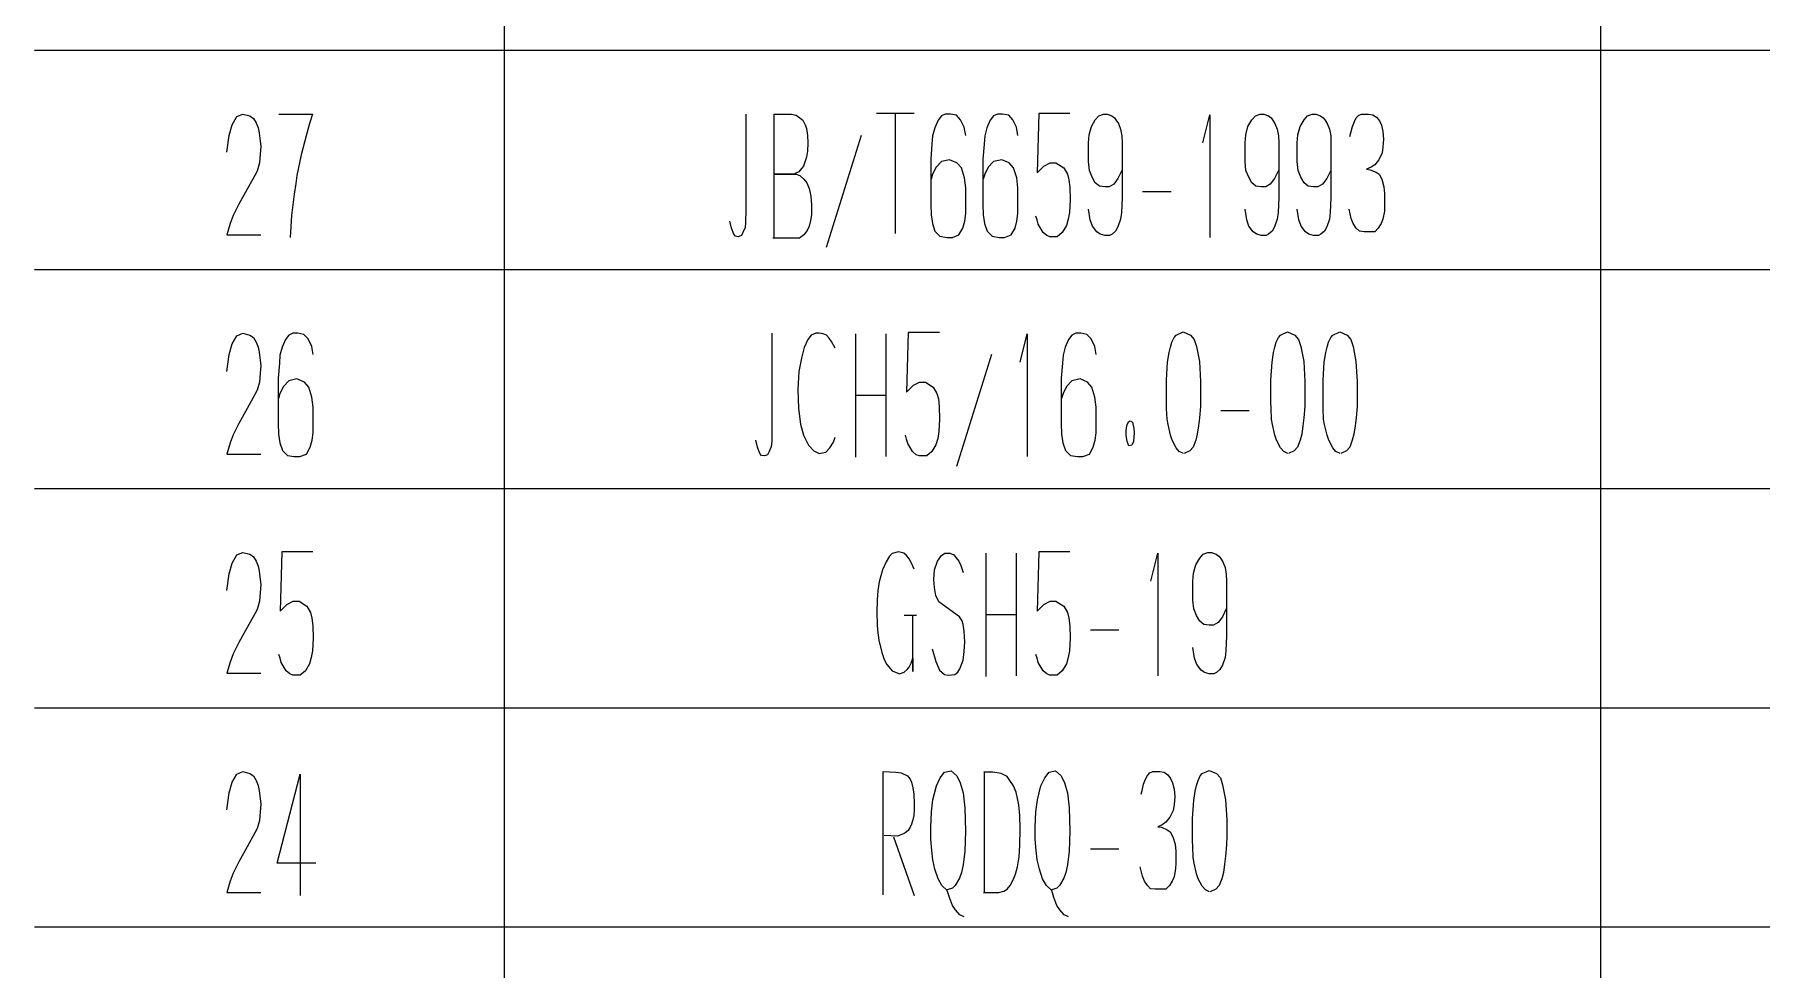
# Model space of a CAD drawing. Extents: x 0 to 2376, y 0 to 3364.
# Drawn here: x 1616 to 1836.5, y 958.6 to 1078 of the extents above; entities that cross this region are included whole.
import ezdxf

# ---------------------------------------------------------------- set-up
doc = ezdxf.new("R2010")
doc.units = 0
doc.header["$MEASUREMENT"] = 0
doc.layers.add('6', color=7, linetype='Continuous')
doc.layers.add('9', color=7, linetype='Continuous')

# ---------------------------------------------------------------- blocks, each defined once
blk = doc.blocks.new('BLKENT225')
at = {"layer": '9', "color": 2, "linetype": 'Continuous'}
for p, q in [((1641.84, 983.52), (1642.6, 983.84)), ((1642.6, 983.84), (1643.49, 983.6)), ((1724.34, 968.08), (1724.34, 983.84)), ((1724.34, 983.84), (1725.96, 983.76)), ((1725.96, 983.76), (1726.67, 983.68)), ((1726.67, 983.68), (1727.45, 983.28)), ((1731.66, 983.04), (1732.21, 983.76)), ((1732.21, 983.76), (1733.05, 983.92)), ((1733.05, 983.92), (1733.75, 983.28)), ((1738.38, 983.76), (1737.23, 983.76)), ((1737.28, 983.76), (1737.28, 968.4)), ((1739.45, 983.6), (1738.38, 983.76)), ((1744.99, 983.04), (1745.54, 983.76)), ((1745.54, 983.76), (1746.38, 983.92)), ((1746.38, 983.92), (1747.08, 983.28)), ((1758.12, 983.36), (1758.43, 983.68)), ((1758.43, 983.68), (1758.8, 983.84)), ((1758.8, 983.84), (1759.69, 983.84)), ((1759.69, 983.84), (1760.24, 983.76)), ((1760.24, 983.76), (1760.71, 983.44)), ((1765.12, 983.6), (1766.01, 984)), ((1766.01, 984), (1766.95, 983.6)), ((1640.82, 981.12), (1641.24, 982.48)), ((1641.24, 982.48), (1641.84, 983.52)), ((1643.49, 983.6), (1643.96, 983.28)), ((1643.96, 983.28), (1644.3, 982.72)), ((1644.3, 982.72), (1644.54, 982.08)), ((1644.54, 982.08), (1644.69, 981.44)), ((1644.69, 981.44), (1644.88, 979.68)), ((1646.97, 972.16), (1649.9, 983.52)), ((1649.9, 983.52), (1649.9, 968)), ((1727.45, 983.28), (1727.82, 982.88)), ((1727.82, 982.88), (1727.97, 982.48)), ((1727.97, 982.48), (1728.13, 981.76)), ((1728.13, 981.76), (1728.26, 980.96)), ((1730.72, 980.24), (1731.16, 982)), ((1731.16, 982), (1731.66, 983.04)), ((1733.75, 983.28), (1734.2, 982.4)), ((1734.2, 982.4), (1734.56, 981.12)), ((1740.18, 983.2), (1739.45, 983.6)), ((1740.55, 982.72), (1740.18, 983.2)), ((1741.02, 982), (1740.55, 982.72)), ((1741.33, 981.2), (1741.02, 982)), ((1744.05, 980.24), (1744.5, 982)), ((1744.5, 982), (1744.99, 983.04)), ((1747.08, 983.28), (1747.53, 982.4)), ((1747.53, 982.4), (1747.9, 981.12)), ((1757.31, 980.96), (1757.46, 981.6)), ((1757.46, 981.6), (1757.62, 982.24)), ((1757.62, 982.24), (1757.88, 982.88)), ((1757.88, 982.88), (1758.12, 983.36)), ((1760.71, 983.44), (1761.07, 982.96)), ((1761.07, 982.96), (1761.33, 982.4)), ((1761.33, 982.4), (1761.52, 981.6)), ((1761.52, 981.6), (1761.59, 980.64)), ((1764.21, 981.36), (1764.39, 982.08)), ((1764.39, 982.08), (1764.57, 982.72)), ((1764.57, 982.72), (1764.86, 983.28)), ((1764.86, 983.28), (1765.12, 983.6)), ((1766.95, 983.6), (1767.42, 983.04)), ((1767.42, 983.04), (1767.71, 982.16)), ((1767.71, 982.16), (1768.08, 980.24)), ((1640.56, 978.96), (1640.82, 981.12)), ((1644.88, 979.68), (1644.82, 978.72)), ((1728.26, 980.96), (1728.34, 979.76)), ((1728.34, 979.76), (1728.31, 978.96)), ((1730.54, 978.72), (1730.72, 980.24)), ((1734.56, 981.12), (1734.8, 979.2)), ((1734.8, 979.2), (1734.88, 976.24)), ((1741.7, 979.6), (1741.33, 981.2)), ((1741.8, 978.24), (1741.7, 979.6)), ((1743.87, 978.72), (1744.05, 980.24)), ((1747.9, 981.12), (1748.13, 979.2)), ((1748.13, 979.2), (1748.21, 976.24)), ((1761.52, 979.6), (1761.41, 978.88)), ((1761.59, 980.64), (1761.52, 979.6)), ((1763.87, 977.84), (1764.03, 980.16)), ((1764.03, 980.16), (1764.21, 981.36)), ((1768.08, 980.24), (1768.23, 977.68)), ((1644.72, 977.6), (1644.41, 976.56)), ((1644.82, 978.72), (1644.72, 977.6)), ((1727.97, 977.12), (1727.82, 976.72)), ((1728.16, 977.68), (1727.97, 977.12)), ((1728.26, 978.24), (1728.16, 977.68)), ((1728.31, 978.96), (1728.26, 978.24)), ((1730.46, 976.72), (1730.54, 978.72)), ((1741.86, 976.56), (1741.8, 978.24)), ((1743.79, 976.72), (1743.87, 978.72)), ((1760, 977.04), (1759.42, 976.8)), ((1760.47, 977.36), (1760, 977.04)), ((1760.99, 978), (1760.47, 977.36)), ((1761.41, 978.88), (1760.99, 978)), ((1763.87, 975.04), (1763.87, 977.84)), ((1768.23, 977.68), (1768.23, 975.6)), ((1644.12, 976), (1643.12, 974.24)), ((1644.41, 976.56), (1644.12, 976)), ((1726.17, 975.6), (1724.47, 975.68)), ((1725.67, 975.52), (1728.34, 968)), ((1727.06, 975.92), (1726.17, 975.6)), ((1727.16, 976), (1727.06, 975.92)), ((1727.56, 976.32), (1727.16, 976)), ((1727.82, 976.72), (1727.56, 976.32)), ((1730.46, 975.2), (1730.46, 976.72)), ((1730.56, 973.76), (1730.46, 975.2)), ((1734.88, 976.24), (1734.77, 973.68)), ((1741.83, 974.4), (1741.86, 976.56)), ((1743.79, 975.2), (1743.79, 976.72)), ((1743.9, 973.76), (1743.79, 975.2)), ((1748.21, 976.24), (1748.1, 973.68)), ((1759.42, 976.8), (1759.9, 976.72)), ((1759.9, 976.72), (1760.65, 976.4)), ((1760.65, 976.4), (1761.02, 976.16)), ((1761.02, 976.16), (1761.36, 975.52)), ((1761.36, 975.52), (1761.65, 974.56)), ((1763.9, 974.24), (1763.87, 975.04)), ((1768.23, 975.6), (1768.21, 974.48)), ((1643.12, 974.24), (1642.08, 972.32)), ((1730.69, 972.56), (1730.56, 973.76)), ((1734.77, 973.68), (1734.56, 971.92)), ((1741.52, 971.68), (1741.73, 972.96)), ((1741.73, 972.96), (1741.83, 974.4)), ((1744.03, 972.56), (1743.9, 973.76)), ((1748.1, 973.68), (1747.9, 971.92)), ((1754.46, 973.92), (1750.82, 973.92)), ((1761.65, 974.56), (1761.73, 973.68)), ((1761.73, 973.68), (1761.73, 972.16)), ((1763.95, 972.88), (1763.9, 974.24)), ((1764.08, 972.16), (1763.95, 972.88)), ((1768.1, 973.04), (1767.97, 972)), ((1768.21, 974.48), (1768.1, 973.04)), ((1641.37, 970.88), (1640.98, 969.84)), ((1642.08, 972.32), (1641.37, 970.88)), ((1651.91, 972.16), (1646.97, 972.16)), ((1730.98, 971.36), (1730.69, 972.56)), ((1731.37, 970.16), (1730.98, 971.36)), ((1734.35, 970.96), (1734.09, 970.24)), ((1734.56, 971.92), (1734.35, 970.96)), ((1740.97, 970), (1741.28, 970.72)), ((1741.28, 970.72), (1741.52, 971.68)), ((1744.31, 971.36), (1744.03, 972.56)), ((1744.71, 970.16), (1744.31, 971.36)), ((1747.69, 970.96), (1747.42, 970.24)), ((1747.9, 971.92), (1747.69, 970.96)), ((1757.46, 970.48), (1757.2, 971.68)), ((1757.73, 969.84), (1757.46, 970.48)), ((1761.52, 970.4), (1761.28, 969.84)), ((1761.7, 971.44), (1761.52, 970.4)), ((1761.73, 972.16), (1761.7, 971.44)), ((1764.39, 970.8), (1764.08, 972.16)), ((1764.6, 970.16), (1764.39, 970.8)), ((1767.82, 970.96), (1767.61, 970.16)), ((1767.97, 972), (1767.82, 970.96)), ((1640.98, 969.84), (1640.56, 968.4)), ((1640.56, 968.4), (1644.88, 968.4)), ((1731.87, 969.28), (1731.37, 970.16)), ((1732.55, 968.64), (1731.87, 969.28)), ((1733.23, 968.96), (1732.55, 968.72)), ((1732.84, 967.76), (1732.55, 968.64)), ((1733.57, 969.28), (1733.23, 968.96)), ((1734.09, 970.24), (1733.57, 969.28)), ((1737.18, 968.4), (1739.14, 968.4)), ((1739.14, 968.4), (1739.76, 968.56)), ((1739.76, 968.56), (1740.21, 968.8)), ((1740.21, 968.8), (1740.6, 969.28)), ((1740.6, 969.28), (1740.97, 970)), ((1745.2, 969.28), (1744.71, 970.16)), ((1745.88, 968.64), (1745.2, 969.28)), ((1746.56, 968.96), (1745.88, 968.72)), ((1746.17, 967.76), (1745.88, 968.64)), ((1746.9, 969.28), (1746.56, 968.96)), ((1747.42, 970.24), (1746.9, 969.28)), ((1758.12, 969.28), (1757.73, 969.84)), ((1758.51, 968.88), (1758.12, 969.28)), ((1759.11, 968.8), (1758.51, 968.88)), ((1760.47, 968.8), (1759.11, 968.8)), ((1760.91, 969.28), (1760.47, 968.8)), ((1761.28, 969.84), (1760.91, 969.28)), ((1765.12, 969.2), (1764.6, 970.16)), ((1765.52, 968.72), (1765.12, 969.2)), ((1766.04, 968.48), (1765.52, 968.72)), ((1766.85, 968.8), (1766.14, 968.48)), ((1767.29, 969.28), (1766.85, 968.8)), ((1767.61, 970.16), (1767.29, 969.28)), ((1733.23, 966.72), (1732.84, 967.76)), ((1733.59, 966.16), (1733.23, 966.72)), ((1734.14, 965.52), (1733.59, 966.16)), ((1746.56, 966.72), (1746.17, 967.76)), ((1746.93, 966.16), (1746.56, 966.72)), ((1747.48, 965.52), (1746.93, 966.16)), ((1734.69, 965.28), (1734.14, 965.52)), ((1748.03, 965.28), (1747.48, 965.52))]:
    blk.add_line(p, q, dxfattribs=at)
blk = doc.blocks.new('BLKENT226')
at = {"layer": '9', "color": 2, "linetype": 'Continuous'}
for p, q in [((1640.82, 1009.12), (1641.24, 1010.48)), ((1641.24, 1010.48), (1641.84, 1011.52)), ((1641.84, 1011.52), (1642.6, 1011.84)), ((1642.6, 1011.84), (1643.49, 1011.6)), ((1643.49, 1011.6), (1643.96, 1011.28)), ((1643.96, 1011.28), (1644.3, 1010.72)), ((1644.3, 1010.72), (1644.54, 1010.08)), ((1644.54, 1010.08), (1644.69, 1009.44)), ((1647.57, 1011.92), (1647.36, 1004.32)), ((1651.54, 1011.92), (1647.57, 1011.92)), ((1724.73, 1010.64), (1724.29, 1009.6)), ((1725.18, 1011.36), (1724.73, 1010.64)), ((1725.49, 1011.68), (1725.18, 1011.36)), ((1726.33, 1011.92), (1725.49, 1011.68)), ((1727.01, 1011.76), (1726.33, 1011.92)), ((1727.35, 1011.44), (1727.01, 1011.76)), ((1727.66, 1011.04), (1727.35, 1011.44)), ((1727.97, 1010.48), (1727.66, 1011.04)), ((1728.31, 1009.68), (1727.97, 1010.48)), ((1730.93, 1009.6), (1731.29, 1010.72)), ((1731.29, 1010.72), (1731.82, 1011.44)), ((1731.82, 1011.44), (1732.24, 1011.76)), ((1732.24, 1011.76), (1732.86, 1011.76)), ((1732.86, 1011.76), (1733.39, 1011.52)), ((1733.39, 1011.52), (1733.65, 1011.2)), ((1733.65, 1011.2), (1734.04, 1010.72)), ((1734.04, 1010.72), (1734.3, 1010.16)), ((1734.3, 1010.16), (1734.59, 1009.28)), ((1737.49, 1011.76), (1737.49, 996)), ((1741.36, 1011.76), (1741.36, 996.08)), ((1744.24, 1011.92), (1744.03, 1004.32)), ((1748.21, 1011.92), (1744.24, 1011.92)), ((1758.54, 1008.16), (1759.42, 1011.76)), ((1759.42, 1011.76), (1759.42, 996.08)), ((1764, 1009.2), (1764.29, 1010.24)), ((1764.29, 1010.24), (1764.78, 1011.12)), ((1764.78, 1011.12), (1765.23, 1011.6)), ((1765.23, 1011.6), (1765.83, 1011.84)), ((1765.83, 1011.84), (1766.3, 1011.84)), ((1766.3, 1011.84), (1766.9, 1011.6)), ((1766.9, 1011.6), (1767.24, 1011.36)), ((1767.24, 1011.36), (1767.42, 1011.12)), ((1767.42, 1011.12), (1767.74, 1010.64)), ((1767.74, 1010.64), (1768.03, 1009.92)), ((1640.56, 1006.96), (1640.82, 1009.12)), ((1644.69, 1009.44), (1644.88, 1007.68)), ((1723.87, 1008.08), (1723.69, 1006.96)), ((1724.29, 1009.6), (1723.87, 1008.08)), ((1730.85, 1008.4), (1730.93, 1009.6)), ((1730.9, 1007.36), (1730.85, 1008.4)), ((1763.92, 1008.16), (1764, 1009.2)), ((1763.92, 1007.04), (1763.92, 1008.16)), ((1768.03, 1009.92), (1768.18, 1009.04)), ((1768.18, 1009.04), (1768.21, 1008.16)), ((1768.21, 1008.16), (1768.21, 1004.48)), ((1644.82, 1006.72), (1644.72, 1005.6)), ((1644.88, 1007.68), (1644.82, 1006.72)), ((1723.58, 1005.76), (1723.56, 1004.16)), ((1723.69, 1006.96), (1723.58, 1005.76)), ((1731.08, 1006.32), (1730.9, 1007.36)), ((1731.48, 1005.52), (1731.08, 1006.32)), ((1763.92, 1005.76), (1763.92, 1007.04)), ((1764.03, 1004.64), (1763.92, 1005.76)), ((1644.12, 1004), (1643.12, 1002.24)), ((1644.41, 1004.56), (1644.12, 1004)), ((1644.72, 1005.6), (1644.41, 1004.56)), ((1647.36, 1004.32), (1648.22, 1005.2)), ((1648.22, 1005.2), (1649.01, 1005.6)), ((1649.01, 1005.6), (1649.76, 1005.6)), ((1649.76, 1005.6), (1650.76, 1004.96)), ((1650.76, 1004.96), (1651.23, 1004.16)), ((1651.23, 1004.16), (1651.41, 1003.44)), ((1723.56, 1004.16), (1723.58, 1002.64)), ((1728.63, 1003.76), (1727.06, 1003.76)), ((1728.13, 996.64), (1728.13, 1003.68)), ((1734.12, 1003.6), (1731.48, 1005.52)), ((1734.43, 1003.12), (1734.12, 1003.6)), ((1737.49, 1003.92), (1741.31, 1003.92)), ((1744.03, 1004.32), (1744.89, 1005.2)), ((1744.89, 1005.2), (1745.67, 1005.6)), ((1745.67, 1005.6), (1746.43, 1005.6)), ((1746.43, 1005.6), (1747.42, 1004.96)), ((1747.42, 1004.96), (1747.9, 1004.16)), ((1747.9, 1004.16), (1748.08, 1003.44)), ((1764.39, 1003.76), (1764.03, 1004.64)), ((1764.78, 1003.04), (1764.39, 1003.76)), ((1767.69, 1003.6), (1767.14, 1002.88)), ((1768.18, 1004.64), (1767.69, 1003.6)), ((1768.21, 1004.48), (1768.21, 1001.2)), ((1643.12, 1002.24), (1642.08, 1000.32)), ((1651.41, 1003.44), (1651.52, 1002.48)), ((1651.52, 1002.48), (1651.57, 1000.88)), ((1723.58, 1002.64), (1723.63, 1001.92)), ((1723.63, 1001.92), (1723.82, 1000.64)), ((1734.59, 1002.64), (1734.43, 1003.12)), ((1734.72, 1001.76), (1734.59, 1002.64)), ((1734.77, 1000.4), (1734.72, 1001.76)), ((1748.08, 1003.44), (1748.18, 1002.48)), ((1748.18, 1002.48), (1748.24, 1000.88)), ((1754.46, 1001.92), (1750.82, 1001.92)), ((1765.31, 1002.64), (1764.78, 1003.04)), ((1765.99, 1002.56), (1765.31, 1002.64)), ((1766.56, 1002.56), (1765.99, 1002.56)), ((1767.14, 1002.88), (1766.56, 1002.56)), ((1642.08, 1000.32), (1641.37, 998.88)), ((1651.49, 999.28), (1651.33, 998.4)), ((1651.57, 1000.88), (1651.49, 999.28)), ((1723.82, 1000.64), (1724.18, 999.04)), ((1730.61, 999.52), (1731.08, 997.92)), ((1734.56, 998.08), (1734.72, 999.2)), ((1734.72, 999.2), (1734.77, 1000.4)), ((1748.16, 999.28), (1748, 998.4)), ((1748.24, 1000.88), (1748.16, 999.28)), ((1764.13, 998.32), (1763.92, 999.68)), ((1768.13, 999.28), (1768.03, 998.4)), ((1768.21, 1001.2), (1768.13, 999.28)), ((1640.98, 997.84), (1640.56, 996.4)), ((1641.37, 998.88), (1640.98, 997.84)), ((1647.36, 998.32), (1647.2, 998.8)), ((1647.49, 997.76), (1647.36, 998.32)), ((1648.12, 996.72), (1647.49, 997.76)), ((1651.1, 997.6), (1650.58, 996.72)), ((1651.33, 998.4), (1651.1, 997.6)), ((1724.18, 999.04), (1724.5, 998.16)), ((1724.5, 998.16), (1724.81, 997.52)), ((1724.81, 997.52), (1725.52, 996.72)), ((1727.06, 996.56), (1727.42, 996.88)), ((1727.42, 996.88), (1727.69, 997.2)), ((1727.69, 997.2), (1727.92, 997.68)), ((1727.92, 997.68), (1728.13, 998.32)), ((1728.13, 998.32), (1728.13, 996.64)), ((1731.08, 997.92), (1731.56, 996.8)), ((1733.91, 996.56), (1734.14, 996.96)), ((1734.14, 996.96), (1734.56, 998.08)), ((1744.03, 998.32), (1743.87, 998.8)), ((1744.16, 997.76), (1744.03, 998.32)), ((1744.78, 996.72), (1744.16, 997.76)), ((1747.76, 997.6), (1747.24, 996.72)), ((1748, 998.4), (1747.76, 997.6)), ((1764.42, 997.52), (1764.13, 998.32)), ((1764.97, 996.8), (1764.42, 997.52)), ((1767.37, 996.88), (1766.93, 996.48)), ((1767.69, 997.44), (1767.37, 996.88)), ((1768.03, 998.4), (1767.69, 997.44)), ((1640.56, 996.4), (1644.88, 996.4)), ((1648.59, 996.32), (1648.12, 996.72)), ((1648.98, 996.16), (1648.59, 996.32)), ((1649.92, 996.16), (1648.98, 996.16)), ((1650.58, 996.72), (1649.92, 996.16)), ((1725.52, 996.72), (1726.46, 996.32)), ((1726.46, 996.32), (1727.06, 996.56)), ((1731.56, 996.8), (1732.18, 996.24)), ((1732.18, 996.24), (1732.68, 996.16)), ((1732.68, 996.16), (1733.52, 996.24)), ((1733.52, 996.24), (1733.91, 996.56)), ((1745.25, 996.32), (1744.78, 996.72)), ((1745.65, 996.16), (1745.25, 996.32)), ((1746.59, 996.16), (1745.65, 996.16)), ((1747.24, 996.72), (1746.59, 996.16)), ((1765.41, 996.48), (1764.97, 996.8)), ((1765.99, 996.32), (1765.41, 996.48)), ((1766.61, 996.32), (1765.99, 996.32)), ((1766.93, 996.48), (1766.61, 996.32))]:
    blk.add_line(p, q, dxfattribs=at)
blk = doc.blocks.new('BLKENT227')
at = {"layer": '9', "color": 2, "linetype": 'Continuous'}
for p, q in [((1641.24, 1038.48), (1641.84, 1039.52)), ((1641.84, 1039.52), (1642.6, 1039.84)), ((1642.6, 1039.84), (1643.49, 1039.6)), ((1643.49, 1039.6), (1643.96, 1039.28)), ((1643.96, 1039.28), (1644.3, 1038.72)), ((1648.04, 1039.04), (1647.62, 1038.08)), ((1648.46, 1039.6), (1648.04, 1039.04)), ((1648.95, 1039.84), (1648.46, 1039.6)), ((1649.61, 1039.84), (1648.95, 1039.84)), ((1650.39, 1039.68), (1649.61, 1039.84)), ((1650.92, 1039.12), (1650.39, 1039.68)), ((1651.39, 1038.16), (1650.92, 1039.12)), ((1710.16, 1039.84), (1710.16, 1027.6)), ((1714.76, 1039.04), (1714.29, 1038)), ((1715.15, 1039.6), (1714.76, 1039.04)), ((1715.75, 1039.84), (1715.15, 1039.6)), ((1716.2, 1039.84), (1715.75, 1039.84)), ((1716.69, 1039.76), (1716.2, 1039.84)), ((1717.14, 1039.6), (1716.69, 1039.76)), ((1717.48, 1039.2), (1717.14, 1039.6)), ((1717.76, 1038.8), (1717.48, 1039.2)), ((1718.24, 1037.92), (1717.76, 1038.8)), ((1720.82, 1039.76), (1720.82, 1024)), ((1724.69, 1039.76), (1724.69, 1024.08)), ((1727.57, 1039.92), (1727.36, 1032.32)), ((1731.54, 1039.92), (1727.57, 1039.92)), ((1741.87, 1036.16), (1742.76, 1039.76)), ((1742.76, 1039.76), (1742.76, 1024.08)), ((1748.04, 1039.04), (1747.62, 1038.08)), ((1748.46, 1039.6), (1748.04, 1039.04)), ((1748.95, 1039.84), (1748.46, 1039.6)), ((1749.61, 1039.84), (1748.95, 1039.84)), ((1750.39, 1039.68), (1749.61, 1039.84)), ((1750.91, 1039.12), (1750.39, 1039.68)), ((1751.39, 1038.16), (1750.91, 1039.12)), ((1761.24, 1038.72), (1761.53, 1039.28)), ((1761.53, 1039.28), (1761.79, 1039.6)), ((1761.79, 1039.6), (1762.68, 1040)), ((1762.68, 1040), (1763.62, 1039.6)), ((1763.62, 1039.6), (1764.09, 1039.04)), ((1764.09, 1039.04), (1764.38, 1038.16)), ((1774.57, 1038.72), (1774.86, 1039.28)), ((1774.86, 1039.28), (1775.12, 1039.6)), ((1775.12, 1039.6), (1776.01, 1040)), ((1776.01, 1040), (1776.95, 1039.6)), ((1776.95, 1039.6), (1777.42, 1039.04)), ((1777.42, 1039.04), (1777.71, 1038.16)), ((1781.24, 1038.72), (1781.53, 1039.28)), ((1781.53, 1039.28), (1781.79, 1039.6)), ((1781.79, 1039.6), (1782.68, 1040)), ((1782.68, 1040), (1783.62, 1039.6)), ((1783.62, 1039.6), (1784.09, 1039.04)), ((1784.09, 1039.04), (1784.38, 1038.16)), ((1640.56, 1034.96), (1640.82, 1037.12)), ((1640.82, 1037.12), (1641.24, 1038.48)), ((1644.3, 1038.72), (1644.54, 1038.08)), ((1644.54, 1038.08), (1644.69, 1037.44)), ((1644.69, 1037.44), (1644.88, 1035.68)), ((1647.33, 1037.04), (1647.25, 1036)), ((1647.62, 1038.08), (1647.33, 1037.04)), ((1651.57, 1037.12), (1651.39, 1038.16)), ((1713.92, 1036.64), (1713.61, 1034.96)), ((1714.29, 1038), (1713.92, 1036.64)), ((1738.21, 1037.12), (1733.74, 1022.8)), ((1747.33, 1037.04), (1747.25, 1036)), ((1747.62, 1038.08), (1747.33, 1037.04)), ((1751.57, 1037.12), (1751.39, 1038.16)), ((1760.69, 1036.16), (1760.88, 1037.36)), ((1760.88, 1037.36), (1761.06, 1038.08)), ((1761.06, 1038.08), (1761.24, 1038.72)), ((1764.38, 1038.16), (1764.74, 1036.24)), ((1774.03, 1036.16), (1774.21, 1037.36)), ((1774.21, 1037.36), (1774.39, 1038.08)), ((1774.39, 1038.08), (1774.57, 1038.72)), ((1777.71, 1038.16), (1778.08, 1036.24)), ((1780.69, 1036.16), (1780.88, 1037.36)), ((1780.88, 1037.36), (1781.06, 1038.08)), ((1781.06, 1038.08), (1781.24, 1038.72)), ((1784.38, 1038.16), (1784.74, 1036.24)), ((1644.82, 1034.72), (1644.72, 1033.6)), ((1644.88, 1035.68), (1644.82, 1034.72)), ((1647.25, 1036), (1647.1, 1034.08)), ((1713.61, 1034.96), (1713.48, 1032.64)), ((1747.25, 1036), (1747.1, 1034.08)), ((1760.54, 1033.84), (1760.69, 1036.16)), ((1764.74, 1036.24), (1764.9, 1033.68)), ((1773.87, 1033.84), (1774.03, 1036.16)), ((1778.08, 1036.24), (1778.23, 1033.68)), ((1780.54, 1033.84), (1780.69, 1036.16)), ((1784.74, 1036.24), (1784.9, 1033.68)), ((1644.41, 1032.56), (1644.12, 1032)), ((1644.72, 1033.6), (1644.41, 1032.56)), ((1647.1, 1034.08), (1647.1, 1028.32)), ((1647.33, 1032.16), (1647.15, 1031.52)), ((1647.78, 1033.04), (1647.33, 1032.16)), ((1648.46, 1033.76), (1647.78, 1033.04)), ((1649.5, 1034), (1648.46, 1033.76)), ((1650.44, 1033.6), (1649.5, 1034)), ((1651.02, 1032.96), (1650.44, 1033.6)), ((1651.41, 1031.68), (1651.02, 1032.96)), ((1713.48, 1032.64), (1713.56, 1030.24)), ((1727.36, 1032.32), (1728.22, 1033.2)), ((1728.22, 1033.2), (1729.01, 1033.6)), ((1729.01, 1033.6), (1729.76, 1033.6)), ((1729.76, 1033.6), (1730.76, 1032.96)), ((1730.76, 1032.96), (1731.23, 1032.16)), ((1731.23, 1032.16), (1731.41, 1031.44)), ((1747.1, 1034.08), (1747.1, 1028.32)), ((1747.33, 1032.16), (1747.15, 1031.52)), ((1747.78, 1033.04), (1747.33, 1032.16)), ((1748.46, 1033.76), (1747.78, 1033.04)), ((1749.5, 1034), (1748.46, 1033.76)), ((1750.44, 1033.6), (1749.5, 1034)), ((1751.02, 1032.96), (1750.44, 1033.6)), ((1751.41, 1031.68), (1751.02, 1032.96)), ((1760.54, 1031.04), (1760.54, 1033.84)), ((1764.9, 1033.68), (1764.9, 1031.6)), ((1773.87, 1031.04), (1773.87, 1033.84)), ((1778.23, 1033.68), (1778.23, 1031.6)), ((1780.54, 1031.04), (1780.54, 1033.84)), ((1784.9, 1033.68), (1784.9, 1031.6)), ((1643.12, 1030.24), (1642.08, 1028.32)), ((1644.12, 1032), (1643.12, 1030.24)), ((1651.57, 1030.4), (1651.41, 1031.68)), ((1651.57, 1028.24), (1651.57, 1030.4)), ((1713.56, 1030.24), (1713.79, 1028.24)), ((1720.82, 1031.92), (1724.64, 1031.92)), ((1731.41, 1031.44), (1731.52, 1030.48)), ((1731.52, 1030.48), (1731.57, 1028.88)), ((1751.57, 1030.4), (1751.41, 1031.68)), ((1751.57, 1028.24), (1751.57, 1030.4)), ((1760.56, 1030.24), (1760.54, 1031.04)), ((1760.61, 1028.88), (1760.56, 1030.24)), ((1764.88, 1030.48), (1764.77, 1029.04)), ((1764.9, 1031.6), (1764.88, 1030.48)), ((1773.9, 1030.24), (1773.87, 1031.04)), ((1773.95, 1028.88), (1773.9, 1030.24)), ((1778.21, 1030.48), (1778.1, 1029.04)), ((1778.23, 1031.6), (1778.21, 1030.48)), ((1780.56, 1030.24), (1780.54, 1031.04)), ((1780.61, 1028.88), (1780.56, 1030.24)), ((1784.88, 1030.48), (1784.77, 1029.04)), ((1784.9, 1031.6), (1784.88, 1030.48)), ((1642.08, 1028.32), (1641.37, 1026.88)), ((1647.1, 1028.32), (1647.15, 1026.96)), ((1651.57, 1027.12), (1651.57, 1028.24)), ((1713.79, 1028.24), (1714.18, 1026.8)), ((1731.57, 1028.88), (1731.49, 1027.28)), ((1747.1, 1028.32), (1747.15, 1026.96)), ((1751.57, 1027.12), (1751.57, 1028.24)), ((1755.39, 1027.36), (1755.44, 1027.76)), ((1755.44, 1027.76), (1755.52, 1028.16)), ((1755.52, 1028.16), (1755.73, 1028.56)), ((1755.73, 1028.56), (1755.86, 1028.64)), ((1755.91, 1028.64), (1756.2, 1028.48)), ((1756.2, 1028.48), (1756.38, 1027.68)), ((1760.74, 1028.16), (1760.61, 1028.88)), ((1761.06, 1026.8), (1760.74, 1028.16)), ((1764.64, 1028), (1764.48, 1026.96)), ((1764.77, 1029.04), (1764.64, 1028)), ((1771.12, 1029.92), (1767.49, 1029.92)), ((1774.08, 1028.16), (1773.95, 1028.88)), ((1774.39, 1026.8), (1774.08, 1028.16)), ((1777.97, 1028), (1777.82, 1026.96)), ((1778.1, 1029.04), (1777.97, 1028)), ((1780.74, 1028.16), (1780.61, 1028.88)), ((1781.06, 1026.8), (1780.74, 1028.16)), ((1784.64, 1028), (1784.48, 1026.96)), ((1784.77, 1029.04), (1784.64, 1028)), ((1640.98, 1025.84), (1640.56, 1024.4)), ((1641.37, 1026.88), (1640.98, 1025.84)), ((1647.15, 1026.96), (1647.31, 1025.84)), ((1647.31, 1025.84), (1647.65, 1024.88)), ((1651.2, 1025.28), (1651.44, 1026.16)), ((1651.44, 1026.16), (1651.57, 1027.12)), ((1708.33, 1025.28), (1708.09, 1026.16)), ((1710.13, 1026), (1710.05, 1025.36)), ((1710.16, 1027.6), (1710.13, 1026)), ((1714.18, 1026.8), (1714.81, 1025.52)), ((1714.81, 1025.52), (1715.52, 1024.8)), ((1717.53, 1025.2), (1718, 1025.92)), ((1718, 1025.92), (1718.24, 1026.56)), ((1727.36, 1026.32), (1727.2, 1026.8)), ((1727.49, 1025.76), (1727.36, 1026.32)), ((1728.12, 1024.72), (1727.49, 1025.76)), ((1731.1, 1025.6), (1730.58, 1024.72)), ((1731.33, 1026.4), (1731.1, 1025.6)), ((1731.49, 1027.28), (1731.33, 1026.4)), ((1747.15, 1026.96), (1747.31, 1025.84)), ((1747.31, 1025.84), (1747.65, 1024.88)), ((1751.2, 1025.28), (1751.44, 1026.16)), ((1751.44, 1026.16), (1751.57, 1027.12)), ((1755.39, 1026.8), (1755.39, 1027.36)), ((1755.52, 1026), (1755.39, 1026.8)), ((1755.75, 1025.44), (1755.52, 1026)), ((1756.12, 1025.52), (1755.75, 1025.44)), ((1756.35, 1026), (1756.12, 1025.52)), ((1756.43, 1027.12), (1756.35, 1026)), ((1756.38, 1027.68), (1756.43, 1027.12)), ((1761.27, 1026.16), (1761.06, 1026.8)), ((1761.79, 1025.2), (1761.27, 1026.16)), ((1764.27, 1026.16), (1763.96, 1025.28)), ((1764.48, 1026.96), (1764.27, 1026.16)), ((1774.6, 1026.16), (1774.39, 1026.8)), ((1775.12, 1025.2), (1774.6, 1026.16)), ((1777.61, 1026.16), (1777.29, 1025.28)), ((1777.82, 1026.96), (1777.61, 1026.16)), ((1781.27, 1026.16), (1781.06, 1026.8)), ((1781.79, 1025.2), (1781.27, 1026.16)), ((1784.27, 1026.16), (1783.96, 1025.28)), ((1784.48, 1026.96), (1784.27, 1026.16)), ((1640.56, 1024.4), (1644.88, 1024.4)), ((1647.65, 1024.88), (1648.27, 1024.24)), ((1648.27, 1024.24), (1649.16, 1024.08)), ((1649.16, 1024.08), (1649.87, 1024.08)), ((1649.87, 1024.08), (1650.71, 1024.4)), ((1650.71, 1024.4), (1651.2, 1025.28)), ((1708.61, 1024.48), (1708.33, 1025.28)), ((1708.82, 1024.24), (1708.61, 1024.48)), ((1709.19, 1024.16), (1708.82, 1024.24)), ((1709.58, 1024.32), (1709.19, 1024.16)), ((1709.79, 1024.72), (1709.58, 1024.32)), ((1710.05, 1025.36), (1709.79, 1024.72)), ((1715.52, 1024.8), (1716.2, 1024.48)), ((1716.2, 1024.48), (1717.06, 1024.64)), ((1717.06, 1024.64), (1717.53, 1025.2)), ((1728.59, 1024.32), (1728.12, 1024.72)), ((1728.98, 1024.16), (1728.59, 1024.32)), ((1729.92, 1024.16), (1728.98, 1024.16)), ((1730.58, 1024.72), (1729.92, 1024.16)), ((1747.65, 1024.88), (1748.27, 1024.24)), ((1748.27, 1024.24), (1749.16, 1024.08)), ((1749.16, 1024.08), (1749.87, 1024.08)), ((1749.87, 1024.08), (1750.71, 1024.4)), ((1750.71, 1024.4), (1751.2, 1025.28)), ((1762.18, 1024.72), (1761.79, 1025.2)), ((1762.71, 1024.48), (1762.18, 1024.72)), ((1763.52, 1024.8), (1762.81, 1024.48)), ((1763.96, 1025.28), (1763.52, 1024.8)), ((1775.52, 1024.72), (1775.12, 1025.2)), ((1776.04, 1024.48), (1775.52, 1024.72)), ((1776.85, 1024.8), (1776.14, 1024.48)), ((1777.29, 1025.28), (1776.85, 1024.8)), ((1782.18, 1024.72), (1781.79, 1025.2)), ((1782.71, 1024.48), (1782.18, 1024.72)), ((1783.52, 1024.8), (1782.81, 1024.48)), ((1783.96, 1025.28), (1783.52, 1024.8))]:
    blk.add_line(p, q, dxfattribs=at)
blk = doc.blocks.new('BLKENT228')
at = {"layer": '9', "color": 2, "linetype": 'Continuous'}
for p, q in [((1641.24, 1066.48), (1641.84, 1067.52)), ((1641.84, 1067.52), (1642.6, 1067.84)), ((1642.6, 1067.84), (1643.49, 1067.6)), ((1643.49, 1067.6), (1643.96, 1067.28)), ((1647.18, 1067.84), (1651.49, 1067.84)), ((1651.49, 1067.84), (1651.12, 1066.64)), ((1706.82, 1067.84), (1706.82, 1055.6)), ((1710.38, 1067.84), (1712.65, 1067.84)), ((1710.43, 1052), (1710.43, 1067.84)), ((1712.65, 1067.84), (1713.25, 1067.68)), ((1713.25, 1067.68), (1713.73, 1067.36)), ((1728.31, 1067.92), (1723.53, 1067.92)), ((1725.91, 1067.92), (1725.91, 1052.56)), ((1731.79, 1067.6), (1731.37, 1067.04)), ((1732.29, 1067.84), (1731.79, 1067.6)), ((1732.94, 1067.84), (1732.29, 1067.84)), ((1733.73, 1067.68), (1732.94, 1067.84)), ((1734.25, 1067.12), (1733.73, 1067.68)), ((1738.46, 1067.6), (1738.04, 1067.04)), ((1738.95, 1067.84), (1738.46, 1067.6)), ((1739.61, 1067.84), (1738.95, 1067.84)), ((1740.39, 1067.68), (1739.61, 1067.84)), ((1740.91, 1067.12), (1740.39, 1067.68)), ((1744.23, 1067.92), (1744.03, 1060.32)), ((1748.21, 1067.92), (1744.23, 1067.92)), ((1751.45, 1067.12), (1751.9, 1067.6)), ((1751.9, 1067.6), (1752.5, 1067.84)), ((1752.5, 1067.84), (1752.97, 1067.84)), ((1752.97, 1067.84), (1753.57, 1067.6)), ((1753.57, 1067.6), (1753.91, 1067.36)), ((1765.2, 1064.16), (1766.09, 1067.76)), ((1766.09, 1067.76), (1766.09, 1052.08)), ((1771.45, 1067.12), (1771.9, 1067.6)), ((1771.9, 1067.6), (1772.5, 1067.84)), ((1772.5, 1067.84), (1772.97, 1067.84)), ((1772.97, 1067.84), (1773.57, 1067.6)), ((1773.57, 1067.6), (1773.91, 1067.36)), ((1778.12, 1067.12), (1778.56, 1067.6)), ((1778.56, 1067.6), (1779.16, 1067.84)), ((1779.16, 1067.84), (1779.63, 1067.84)), ((1779.63, 1067.84), (1780.23, 1067.6)), ((1780.23, 1067.6), (1780.57, 1067.36)), ((1784.78, 1067.36), (1785.1, 1067.68)), ((1785.1, 1067.68), (1785.46, 1067.84)), ((1785.46, 1067.84), (1786.35, 1067.84)), ((1786.35, 1067.84), (1786.9, 1067.76)), ((1786.9, 1067.76), (1787.37, 1067.44)), ((1787.37, 1067.44), (1787.74, 1066.96)), ((1640.82, 1065.12), (1641.24, 1066.48)), ((1643.96, 1067.28), (1644.3, 1066.72)), ((1644.3, 1066.72), (1644.54, 1066.08)), ((1644.54, 1066.08), (1644.69, 1065.44)), ((1644.69, 1065.44), (1644.88, 1063.68)), ((1651.12, 1066.64), (1650.68, 1065.04)), ((1713.73, 1067.36), (1714.09, 1067.04)), ((1714.09, 1067.04), (1714.38, 1066.48)), ((1714.38, 1066.48), (1714.59, 1066)), ((1714.59, 1066), (1714.69, 1065.12)), ((1730.95, 1066.08), (1730.67, 1065.04)), ((1731.37, 1067.04), (1730.95, 1066.08)), ((1734.72, 1066.16), (1734.25, 1067.12)), ((1734.9, 1065.12), (1734.72, 1066.16)), ((1737.62, 1066.08), (1737.33, 1065.04)), ((1738.04, 1067.04), (1737.62, 1066.08)), ((1741.39, 1066.16), (1740.91, 1067.12)), ((1741.57, 1065.12), (1741.39, 1066.16)), ((1750.67, 1065.2), (1750.95, 1066.24)), ((1750.95, 1066.24), (1751.45, 1067.12)), ((1753.91, 1067.36), (1754.09, 1067.12)), ((1754.09, 1067.12), (1754.4, 1066.64)), ((1754.4, 1066.64), (1754.69, 1065.92)), ((1754.69, 1065.92), (1754.85, 1065.04)), ((1770.67, 1065.2), (1770.95, 1066.24)), ((1770.95, 1066.24), (1771.45, 1067.12)), ((1773.91, 1067.36), (1774.09, 1067.12)), ((1774.09, 1067.12), (1774.4, 1066.64)), ((1774.4, 1066.64), (1774.69, 1065.92)), ((1774.69, 1065.92), (1774.85, 1065.04)), ((1777.33, 1065.2), (1777.62, 1066.24)), ((1777.62, 1066.24), (1778.12, 1067.12)), ((1780.57, 1067.36), (1780.76, 1067.12)), ((1780.76, 1067.12), (1781.07, 1066.64)), ((1781.07, 1066.64), (1781.36, 1065.92)), ((1781.36, 1065.92), (1781.52, 1065.04)), ((1783.97, 1064.96), (1784.13, 1065.6)), ((1784.13, 1065.6), (1784.29, 1066.24)), ((1784.29, 1066.24), (1784.55, 1066.88)), ((1784.55, 1066.88), (1784.78, 1067.36)), ((1787.74, 1066.96), (1788, 1066.4)), ((1788, 1066.4), (1788.18, 1065.6)), ((1788.18, 1065.6), (1788.26, 1064.64)), ((1640.56, 1062.96), (1640.82, 1065.12)), ((1644.88, 1063.68), (1644.82, 1062.72)), ((1650.68, 1065.04), (1650.05, 1062.64)), ((1714.69, 1063.12), (1714.59, 1062.32)), ((1714.69, 1065.12), (1714.74, 1064.16)), ((1714.74, 1064.16), (1714.69, 1063.12)), ((1721.54, 1065.12), (1717.07, 1050.8)), ((1730.59, 1064), (1730.43, 1062.08)), ((1730.67, 1065.04), (1730.59, 1064)), ((1737.25, 1064), (1737.1, 1062.08)), ((1737.33, 1065.04), (1737.25, 1064)), ((1750.59, 1064.16), (1750.67, 1065.2)), ((1750.59, 1063.04), (1750.59, 1064.16)), ((1750.59, 1061.76), (1750.59, 1063.04)), ((1754.85, 1065.04), (1754.88, 1064.16)), ((1754.88, 1064.16), (1754.88, 1060.48)), ((1770.59, 1064.16), (1770.67, 1065.2)), ((1770.59, 1063.04), (1770.59, 1064.16)), ((1770.59, 1061.76), (1770.59, 1063.04)), ((1774.85, 1065.04), (1774.88, 1064.16)), ((1774.88, 1064.16), (1774.88, 1060.48)), ((1777.25, 1064.16), (1777.33, 1065.2)), ((1777.25, 1063.04), (1777.25, 1064.16)), ((1777.25, 1061.76), (1777.25, 1063.04)), ((1781.52, 1065.04), (1781.54, 1064.16)), ((1781.54, 1064.16), (1781.54, 1060.48)), ((1788.18, 1063.6), (1788.08, 1062.88)), ((1788.26, 1064.64), (1788.18, 1063.6)), ((1644.72, 1061.6), (1644.41, 1060.56)), ((1644.82, 1062.72), (1644.72, 1061.6)), ((1649.66, 1060.8), (1649.5, 1060)), ((1650.05, 1062.64), (1649.66, 1060.8)), ((1713.91, 1060.88), (1713.59, 1060.48)), ((1714.17, 1061.2), (1713.91, 1060.88)), ((1714.35, 1061.68), (1714.17, 1061.2)), ((1714.59, 1062.32), (1714.35, 1061.68)), ((1730.43, 1062.08), (1730.43, 1056.32)), ((1731.11, 1061.04), (1730.67, 1060.16)), ((1731.79, 1061.76), (1731.11, 1061.04)), ((1732.84, 1062), (1731.79, 1061.76)), ((1733.78, 1061.6), (1732.84, 1062)), ((1734.35, 1060.96), (1733.78, 1061.6)), ((1734.74, 1059.68), (1734.35, 1060.96)), ((1737.1, 1062.08), (1737.1, 1056.32)), ((1737.78, 1061.04), (1737.33, 1060.16)), ((1738.46, 1061.76), (1737.78, 1061.04)), ((1739.5, 1062), (1738.46, 1061.76)), ((1740.44, 1061.6), (1739.5, 1062)), ((1741.02, 1060.96), (1740.44, 1061.6)), ((1741.41, 1059.68), (1741.02, 1060.96)), ((1744.03, 1060.32), (1744.89, 1061.2)), ((1744.89, 1061.2), (1745.67, 1061.6)), ((1745.67, 1061.6), (1746.43, 1061.6)), ((1746.43, 1061.6), (1747.42, 1060.96)), ((1747.42, 1060.96), (1747.9, 1060.16)), ((1750.69, 1060.64), (1750.59, 1061.76)), ((1770.69, 1060.64), (1770.59, 1061.76)), ((1777.36, 1060.64), (1777.25, 1061.76)), ((1786.67, 1061.04), (1786.09, 1060.8)), ((1786.09, 1060.8), (1786.56, 1060.72)), ((1787.14, 1061.36), (1786.67, 1061.04)), ((1787.66, 1062), (1787.14, 1061.36)), ((1788.08, 1062.88), (1787.66, 1062)), ((1644.12, 1060), (1643.12, 1058.24)), ((1644.41, 1060.56), (1644.12, 1060)), ((1649.37, 1058.96), (1649.14, 1057.6)), ((1649.5, 1060), (1649.37, 1058.96)), ((1713.05, 1060.16), (1710.54, 1060.16)), ((1710.54, 1060.16), (1713.23, 1060.16)), ((1713.12, 1060.24), (1713.05, 1060.16)), ((1713.59, 1060.48), (1713.12, 1060.24)), ((1713.23, 1060.16), (1713.73, 1060)), ((1713.73, 1060), (1714.25, 1059.52)), ((1714.25, 1059.52), (1714.61, 1059.04)), ((1714.61, 1059.04), (1714.9, 1058.32)), ((1730.67, 1060.16), (1730.48, 1059.52)), ((1734.9, 1058.4), (1734.74, 1059.68)), ((1737.33, 1060.16), (1737.15, 1059.52)), ((1741.57, 1058.4), (1741.41, 1059.68)), ((1747.9, 1060.16), (1748.08, 1059.44)), ((1748.08, 1059.44), (1748.18, 1058.48)), ((1751.06, 1059.76), (1750.69, 1060.64)), ((1751.45, 1059.04), (1751.06, 1059.76)), ((1751.97, 1058.64), (1751.45, 1059.04)), ((1752.65, 1058.56), (1751.97, 1058.64)), ((1753.8, 1058.88), (1753.23, 1058.56)), ((1754.35, 1059.6), (1753.8, 1058.88)), ((1754.85, 1060.64), (1754.35, 1059.6)), ((1754.88, 1060.48), (1754.88, 1057.2)), ((1771.06, 1059.76), (1770.69, 1060.64)), ((1771.45, 1059.04), (1771.06, 1059.76)), ((1771.97, 1058.64), (1771.45, 1059.04)), ((1772.65, 1058.56), (1771.97, 1058.64)), ((1773.8, 1058.88), (1773.23, 1058.56)), ((1774.35, 1059.6), (1773.8, 1058.88)), ((1774.85, 1060.64), (1774.35, 1059.6)), ((1774.88, 1060.48), (1774.88, 1057.2)), ((1777.72, 1059.76), (1777.36, 1060.64)), ((1778.12, 1059.04), (1777.72, 1059.76)), ((1778.64, 1058.64), (1778.12, 1059.04)), ((1779.32, 1058.56), (1778.64, 1058.64)), ((1780.47, 1058.88), (1779.89, 1058.56)), ((1781.02, 1059.6), (1780.47, 1058.88)), ((1781.52, 1060.64), (1781.02, 1059.6)), ((1781.54, 1060.48), (1781.54, 1057.2)), ((1786.56, 1060.72), (1787.32, 1060.4)), ((1787.32, 1060.4), (1787.69, 1060.16)), ((1787.69, 1060.16), (1788.03, 1059.52)), ((1788.03, 1059.52), (1788.31, 1058.56)), ((1643.12, 1058.24), (1642.08, 1056.32)), ((1649.14, 1057.6), (1648.98, 1056.24)), ((1714.9, 1058.32), (1715.11, 1057.36)), ((1715.11, 1057.36), (1715.22, 1056.24)), ((1734.9, 1056.24), (1734.9, 1058.4)), ((1741.57, 1056.24), (1741.57, 1058.4)), ((1748.23, 1056.88), (1748.16, 1055.28)), ((1748.18, 1058.48), (1748.23, 1056.88)), ((1753.23, 1058.56), (1752.65, 1058.56)), ((1754.88, 1057.2), (1754.8, 1055.28)), ((1761.12, 1057.92), (1757.49, 1057.92)), ((1773.23, 1058.56), (1772.65, 1058.56)), ((1774.88, 1057.2), (1774.8, 1055.28)), ((1779.89, 1058.56), (1779.32, 1058.56)), ((1781.54, 1057.2), (1781.46, 1055.28)), ((1788.31, 1058.56), (1788.39, 1057.68)), ((1788.39, 1057.68), (1788.39, 1056.16)), ((1641.37, 1054.88), (1640.98, 1053.84)), ((1642.08, 1056.32), (1641.37, 1054.88)), ((1648.82, 1054.88), (1648.61, 1052.08)), ((1648.98, 1056.24), (1648.82, 1054.88)), ((1706.82, 1055.6), (1706.8, 1054)), ((1715.08, 1054.24), (1714.9, 1053.52)), ((1715.19, 1054.96), (1715.08, 1054.24)), ((1715.22, 1056.24), (1715.19, 1054.96)), ((1730.43, 1056.32), (1730.48, 1054.96)), ((1730.48, 1054.96), (1730.64, 1053.84)), ((1734.77, 1054.16), (1734.9, 1055.12)), ((1734.9, 1055.12), (1734.9, 1056.24)), ((1737.1, 1056.32), (1737.15, 1054.96)), ((1737.15, 1054.96), (1737.31, 1053.84)), ((1741.44, 1054.16), (1741.57, 1055.12)), ((1741.57, 1055.12), (1741.57, 1056.24)), ((1744.03, 1054.32), (1743.87, 1054.8)), ((1744.16, 1053.76), (1744.03, 1054.32)), ((1748, 1054.4), (1747.76, 1053.6)), ((1748.16, 1055.28), (1748, 1054.4)), ((1750.8, 1054.32), (1750.59, 1055.68)), ((1751.08, 1053.52), (1750.8, 1054.32)), ((1754.69, 1054.4), (1754.35, 1053.44)), ((1754.8, 1055.28), (1754.69, 1054.4)), ((1770.8, 1054.32), (1770.59, 1055.68)), ((1771.08, 1053.52), (1770.8, 1054.32)), ((1774.69, 1054.4), (1774.35, 1053.44)), ((1774.8, 1055.28), (1774.69, 1054.4)), ((1777.46, 1054.32), (1777.25, 1055.68)), ((1777.75, 1053.52), (1777.46, 1054.32)), ((1781.36, 1054.4), (1781.02, 1053.44)), ((1781.46, 1055.28), (1781.36, 1054.4)), ((1784.13, 1054.48), (1783.87, 1055.68)), ((1784.39, 1053.84), (1784.13, 1054.48)), ((1788.18, 1054.4), (1787.95, 1053.84)), ((1788.37, 1055.44), (1788.18, 1054.4)), ((1788.39, 1056.16), (1788.37, 1055.44)), ((1640.98, 1053.84), (1640.56, 1052.4)), ((1640.56, 1052.4), (1644.88, 1052.4)), ((1704.99, 1053.28), (1704.76, 1054.16)), ((1705.28, 1052.48), (1704.99, 1053.28)), ((1705.49, 1052.24), (1705.28, 1052.48)), ((1705.86, 1052.16), (1705.49, 1052.24)), ((1706.25, 1052.32), (1705.86, 1052.16)), ((1706.46, 1052.72), (1706.25, 1052.32)), ((1706.72, 1053.36), (1706.46, 1052.72)), ((1706.8, 1054), (1706.72, 1053.36)), ((1713.67, 1052), (1710.27, 1052)), ((1714.22, 1052.4), (1713.67, 1052)), ((1714.64, 1052.96), (1714.22, 1052.4)), ((1714.9, 1053.52), (1714.64, 1052.96)), ((1730.64, 1053.84), (1730.98, 1052.88)), ((1730.98, 1052.88), (1731.61, 1052.24)), ((1731.61, 1052.24), (1732.5, 1052.08)), ((1732.5, 1052.08), (1733.2, 1052.08)), ((1733.2, 1052.08), (1734.04, 1052.4)), ((1734.04, 1052.4), (1734.54, 1053.28)), ((1734.54, 1053.28), (1734.77, 1054.16)), ((1737.31, 1053.84), (1737.65, 1052.88)), ((1737.65, 1052.88), (1738.27, 1052.24)), ((1738.27, 1052.24), (1739.16, 1052.08)), ((1739.16, 1052.08), (1739.87, 1052.08)), ((1739.87, 1052.08), (1740.71, 1052.4)), ((1740.71, 1052.4), (1741.2, 1053.28)), ((1741.2, 1053.28), (1741.44, 1054.16)), ((1744.78, 1052.72), (1744.16, 1053.76)), ((1745.25, 1052.32), (1744.78, 1052.72)), ((1745.65, 1052.16), (1745.25, 1052.32)), ((1746.59, 1052.16), (1745.65, 1052.16)), ((1747.24, 1052.72), (1746.59, 1052.16)), ((1747.76, 1053.6), (1747.24, 1052.72)), ((1751.63, 1052.8), (1751.08, 1053.52)), ((1752.08, 1052.48), (1751.63, 1052.8)), ((1752.65, 1052.32), (1752.08, 1052.48)), ((1753.28, 1052.32), (1752.65, 1052.32)), ((1753.59, 1052.48), (1753.28, 1052.32)), ((1754.04, 1052.88), (1753.59, 1052.48)), ((1754.35, 1053.44), (1754.04, 1052.88)), ((1771.63, 1052.8), (1771.08, 1053.52)), ((1772.08, 1052.48), (1771.63, 1052.8)), ((1772.65, 1052.32), (1772.08, 1052.48)), ((1773.28, 1052.32), (1772.65, 1052.32)), ((1773.59, 1052.48), (1773.28, 1052.32)), ((1774.04, 1052.88), (1773.59, 1052.48)), ((1774.35, 1053.44), (1774.04, 1052.88)), ((1778.3, 1052.8), (1777.75, 1053.52)), ((1778.74, 1052.48), (1778.3, 1052.8)), ((1779.32, 1052.32), (1778.74, 1052.48)), ((1779.95, 1052.32), (1779.32, 1052.32)), ((1780.26, 1052.48), (1779.95, 1052.32)), ((1780.71, 1052.88), (1780.26, 1052.48)), ((1781.02, 1053.44), (1780.71, 1052.88)), ((1784.78, 1053.28), (1784.39, 1053.84)), ((1785.18, 1052.88), (1784.78, 1053.28)), ((1785.78, 1052.8), (1785.18, 1052.88)), ((1787.14, 1052.8), (1785.78, 1052.8)), ((1787.58, 1053.28), (1787.14, 1052.8)), ((1787.95, 1053.84), (1787.58, 1053.28))]:
    blk.add_line(p, q, dxfattribs=at)
blk = doc.blocks.new('BLKENT201')
at = {"layer": '9'}
for name in ['BLKENT228', 'BLKENT227', 'BLKENT226', 'BLKENT225']:
    blk.add_blockref(name, (0, 0), dxfattribs=at)
blk = doc.blocks.new('BLKENT184')
at = {"layer": '9', "color": 1, "linetype": 'Continuous'}
for p, q in [((1676, 280), (1676, 1664)), ((1816, 280), (1816, 1664)), ((1616, 1076), (2336, 1076)), ((1616, 1048), (2336, 1048)), ((1616, 1020), (2336, 1020)), ((1616, 992), (2336, 992)), ((1616, 964), (2336, 964))]:
    blk.add_line(p, q, dxfattribs=at)
at = {"layer": '9', "color": 7, "linetype": 'Continuous', "const_width": 0.03}
blk.add_lwpolyline([(1616, 280), (1616, 1664)], dxfattribs=at)
at = {"layer": '9'}
blk.add_blockref('BLKENT201', (0, 0), dxfattribs=at)

msp = doc.modelspace()

# ---------------------------------------------------------------- block references
at = {"layer": '6'}
msp.add_blockref('BLKENT184', (0, 0), dxfattribs=at)

doc.saveas('drawing.dxf')
